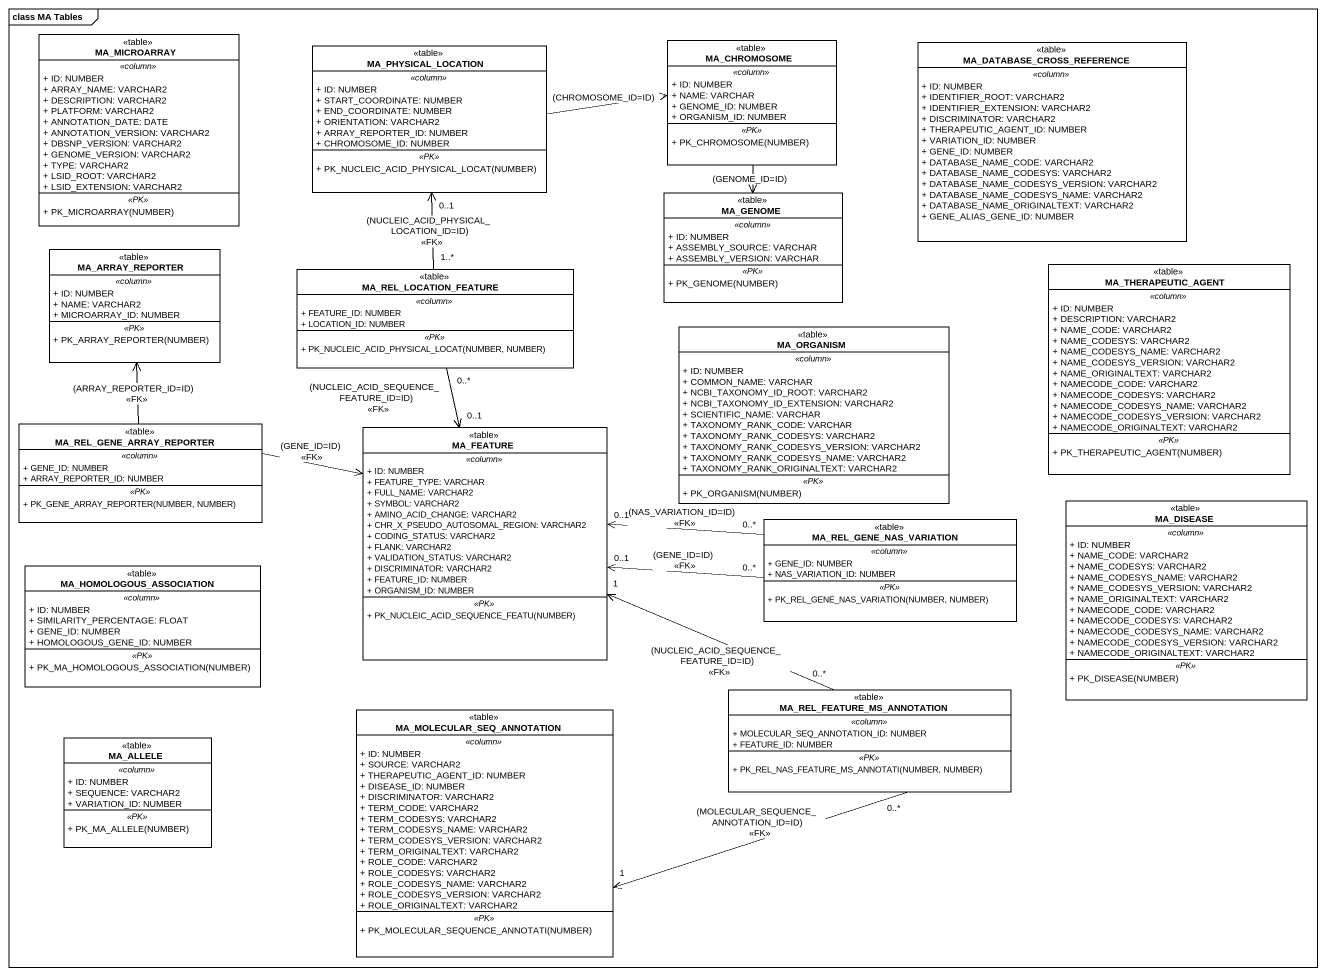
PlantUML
@startuml
mainframe class MA Tables
hide circle
hide empty members
skinparam classAttributeIconSize 0
class MA_MICROARRAY <<table>> {
  .. <<column>> ..
  + ID: NUMBER
  + ARRAY_NAME: VARCHAR2
  + DESCRIPTION: VARCHAR2
  + PLATFORM: VARCHAR2
  + ANNOTATION_DATE: DATE
  + ANNOTATION_VERSION: VARCHAR2
  + DBSNP_VERSION: VARCHAR2
  + GENOME_VERSION: VARCHAR2
  + TYPE: VARCHAR2
  + LSID_ROOT: VARCHAR2
  + LSID_EXTENSION: VARCHAR2
  .. <<PK>> ..
  + PK_MICROARRAY(NUMBER)
}
class MA_PHYSICAL_LOCATION <<table>> {
  .. <<column>> ..
  + ID: NUMBER
  + START_COORDINATE: NUMBER
  + END_COORDINATE: NUMBER
  + ORIENTATION: VARCHAR2
  + ARRAY_REPORTER_ID: NUMBER
  + CHROMOSOME_ID: NUMBER
  .. <<PK>> ..
  + PK_NUCLEIC_ACID_PHYSICAL_LOCAT(NUMBER)
}
class MA_CHROMOSOME <<table>> {
  .. <<column>> ..
  + ID: NUMBER
  + NAME: VARCHAR
  + GENOME_ID: NUMBER
  + ORGANISM_ID: NUMBER
  .. <<PK>> ..
  + PK_CHROMOSOME(NUMBER)
}
class MA_DATABASE_CROSS_REFERENCE <<table>> {
  .. <<column>> ..
  + ID: NUMBER
  + IDENTIFIER_ROOT: VARCHAR2
  + IDENTIFIER_EXTENSION: VARCHAR2
  + DISCRIMINATOR: VARCHAR2
  + THERAPEUTIC_AGENT_ID: NUMBER
  + VARIATION_ID: NUMBER
  + GENE_ID: NUMBER
  + DATABASE_NAME_CODE: VARCHAR2
  + DATABASE_NAME_CODESYS: VARCHAR2
  + DATABASE_NAME_CODESYS_VERSION: VARCHAR2
  + DATABASE_NAME_CODESYS_NAME: VARCHAR2
  + DATABASE_NAME_ORIGINALTEXT: VARCHAR2
  + GENE_ALIAS_GENE_ID: NUMBER
}
class MA_GENOME <<table>> {
  .. <<column>> ..
  + ID: NUMBER
  + ASSEMBLY_SOURCE: VARCHAR
  + ASSEMBLY_VERSION: VARCHAR
  .. <<PK>> ..
  + PK_GENOME(NUMBER)
}
class MA_ARRAY_REPORTER <<table>> {
  .. <<column>> ..
  + ID: NUMBER
  + NAME: VARCHAR2
  + MICROARRAY_ID: NUMBER
  .. <<PK>> ..
  + PK_ARRAY_REPORTER(NUMBER)
}
class MA_REL_LOCATION_FEATURE <<table>> {
  .. <<column>> ..
  + FEATURE_ID: NUMBER
  + LOCATION_ID: NUMBER
  .. <<PK>> ..
  + PK_NUCLEIC_ACID_PHYSICAL_LOCAT(NUMBER, NUMBER)
}
class MA_THERAPEUTIC_AGENT <<table>> {
  .. <<column>> ..
  + ID: NUMBER
  + DESCRIPTION: VARCHAR2
  + NAME_CODE: VARCHAR2
  + NAME_CODESYS: VARCHAR2
  + NAME_CODESYS_NAME: VARCHAR2
  + NAME_CODESYS_VERSION: VARCHAR2
  + NAME_ORIGINALTEXT: VARCHAR2
  + NAMECODE_CODE: VARCHAR2
  + NAMECODE_CODESYS: VARCHAR2
  + NAMECODE_CODESYS_NAME: VARCHAR2
  + NAMECODE_CODESYS_VERSION: VARCHAR2
  + NAMECODE_ORIGINALTEXT: VARCHAR2
  .. <<PK>> ..
  + PK_THERAPEUTIC_AGENT(NUMBER)
}
class MA_ORGANISM <<table>> {
  .. <<column>> ..
  + ID: NUMBER
  + COMMON_NAME: VARCHAR
  + NCBI_TAXONOMY_ID_ROOT: VARCHAR2
  + NCBI_TAXONOMY_ID_EXTENSION: VARCHAR2
  + SCIENTIFIC_NAME: VARCHAR
  + TAXONOMY_RANK_CODE: VARCHAR
  + TAXONOMY_RANK_CODESYS: VARCHAR2
  + TAXONOMY_RANK_CODESYS_VERSION: VARCHAR2
  + TAXONOMY_RANK_CODESYS_NAME: VARCHAR2
  + TAXONOMY_RANK_ORIGINALTEXT: VARCHAR2
  .. <<PK>> ..
  + PK_ORGANISM(NUMBER)
}
class MA_REL_GENE_ARRAY_REPORTER <<table>> {
  .. <<column>> ..
  + GENE_ID: NUMBER
  + ARRAY_REPORTER_ID: NUMBER
  .. <<PK>> ..
  + PK_GENE_ARRAY_REPORTER(NUMBER, NUMBER)
}
class MA_FEATURE <<table>> {
  .. <<column>> ..
  + ID: NUMBER
  + FEATURE_TYPE: VARCHAR
  + FULL_NAME: VARCHAR2
  + SYMBOL: VARCHAR2
  + AMINO_ACID_CHANGE: VARCHAR2
  + CHR_X_PSEUDO_AUTOSOMAL_REGION: VARCHAR2
  + CODING_STATUS: VARCHAR2
  + FLANK: VARCHAR2
  + VALIDATION_STATUS: VARCHAR2
  + DISCRIMINATOR: VARCHAR2
  + FEATURE_ID: NUMBER
  + ORGANISM_ID: NUMBER
  .. <<PK>> ..
  + PK_NUCLEIC_ACID_SEQUENCE_FEATU(NUMBER)
}
class MA_REL_GENE_NAS_VARIATION <<table>> {
  .. <<column>> ..
  + GENE_ID: NUMBER
  + NAS_VARIATION_ID: NUMBER
  .. <<PK>> ..
  + PK_REL_GENE_NAS_VARIATION(NUMBER, NUMBER)
}
class MA_DISEASE <<table>> {
  .. <<column>> ..
  + ID: NUMBER
  + NAME_CODE: VARCHAR2
  + NAME_CODESYS: VARCHAR2
  + NAME_CODESYS_NAME: VARCHAR2
  + NAME_CODESYS_VERSION: VARCHAR2
  + NAME_ORIGINALTEXT: VARCHAR2
  + NAMECODE_CODE: VARCHAR2
  + NAMECODE_CODESYS: VARCHAR2
  + NAMECODE_CODESYS_NAME: VARCHAR2
  + NAMECODE_CODESYS_VERSION: VARCHAR2
  + NAMECODE_ORIGINALTEXT: VARCHAR2
  .. <<PK>> ..
  + PK_DISEASE(NUMBER)
}
class MA_HOMOLOGOUS_ASSOCIATION <<table>> {
  .. <<column>> ..
  + ID: NUMBER
  + SIMILARITY_PERCENTAGE: FLOAT
  + GENE_ID: NUMBER
  + HOMOLOGOUS_GENE_ID: NUMBER
  .. <<PK>> ..
  + PK_MA_HOMOLOGOUS_ASSOCIATION(NUMBER)
}
class MA_MOLECULAR_SEQ_ANNOTATION <<table>> {
  .. <<column>> ..
  + ID: NUMBER
  + SOURCE: VARCHAR2
  + THERAPEUTIC_AGENT_ID: NUMBER
  + DISEASE_ID: NUMBER
  + DISCRIMINATOR: VARCHAR2
  + TERM_CODE: VARCHAR2
  + TERM_CODESYS: VARCHAR2
  + TERM_CODESYS_NAME: VARCHAR2
  + TERM_CODESYS_VERSION: VARCHAR2
  + TERM_ORIGINALTEXT: VARCHAR2
  + ROLE_CODE: VARCHAR2
  + ROLE_CODESYS: VARCHAR2
  + ROLE_CODESYS_NAME: VARCHAR2
  + ROLE_CODESYS_VERSION: VARCHAR2
  + ROLE_ORIGINALTEXT: VARCHAR2
  .. <<PK>> ..
  + PK_MOLECULAR_SEQUENCE_ANNOTATI(NUMBER)
}
class MA_REL_FEATURE_MS_ANNOTATION <<table>> {
  .. <<column>> ..
  + MOLECULAR_SEQ_ANNOTATION_ID: NUMBER
  + FEATURE_ID: NUMBER
  .. <<PK>> ..
  + PK_REL_NAS_FEATURE_MS_ANNOTATI(NUMBER, NUMBER)
}
class MA_ALLELE <<table>> {
  .. <<column>> ..
  + ID: NUMBER
  + SEQUENCE: VARCHAR2
  + VARIATION_ID: NUMBER
  .. <<PK>> ..
  + PK_MA_ALLELE(NUMBER)
}
MA_PHYSICAL_LOCATION -right-> MA_CHROMOSOME : (CHROMOSOME_ID=ID)
MA_CHROMOSOME --> MA_GENOME : (GENOME_ID=ID)
MA_REL_LOCATION_FEATURE "1..*" -up-> "0..1" MA_PHYSICAL_LOCATION : (NUCLEIC_ACID_PHYSICAL_LOCATION_ID=ID)\n<<FK>>
MA_REL_LOCATION_FEATURE "0..*" --> "0..1" MA_FEATURE : (NUCLEIC_ACID_SEQUENCE_FEATURE_ID=ID)\n<<FK>>
MA_REL_GENE_ARRAY_REPORTER -up-> MA_ARRAY_REPORTER : (ARRAY_REPORTER_ID=ID)\n<<FK>>
MA_REL_GENE_ARRAY_REPORTER -right-> MA_FEATURE : (GENE_ID=ID)\n<<FK>>
MA_REL_GENE_NAS_VARIATION "0..*" -left-> "0..1" MA_FEATURE : (NAS_VARIATION_ID=ID)\n<<FK>>
MA_REL_GENE_NAS_VARIATION "0..*" -left-> "0..1" MA_FEATURE : (GENE_ID=ID)\n<<FK>>
MA_REL_FEATURE_MS_ANNOTATION "0..*" -left-> "1" MA_FEATURE : (NUCLEIC_ACID_SEQUENCE_FEATURE_ID=ID)\n<<FK>>
MA_REL_FEATURE_MS_ANNOTATION "0..*" -left-> "1" MA_MOLECULAR_SEQ_ANNOTATION : (MOLECULAR_SEQUENCE_ANNOTATION_ID=ID)\n<<FK>>
@enduml
